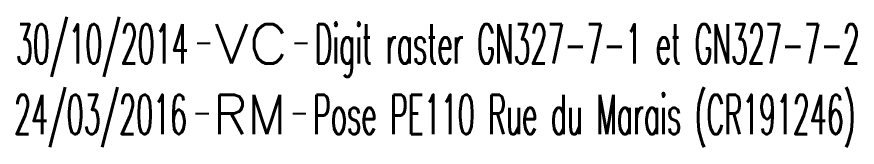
# Model space of a CAD drawing. Header units: millimetres. Extents: x 100882 to 102000, y 121995 to 123000.
# Drawn here: x 101440.72 to 101472.63, y 122984.89 to 122989.86 of the extents above; entities that cross this region are included whole.
import ezdxf
from ezdxf.enums import TextEntityAlignment as Align

# ---------------------------------------------------------------- set-up
doc = ezdxf.new("R2010")
doc.units = ezdxf.units.MM
doc.layers.get('0').update_dxf_attribs({"linetype": 'CONTINUOUS'})
doc.layers.add('L_910', color=7, linetype='CONTINUOUS')
doc.styles.get("Standard").update_dxf_attribs({"font": 'romans.shx', "width": 0.85})

# ---------------------------------------------------------------- blocks, each defined once
blk = doc.blocks.new('GIS_MODF')
at = {"color": 0, "linetype": 'Continuous', "flags": 128}
for points in [[(-2.176, -0.014), (-1.676, -0.014)], [(1.519, -0.014), (2.019, -0.014)]]:
    blk.add_lwpolyline(points, dxfattribs=at)
at = {"color": 0, "linetype": 'Continuous', "width": 0.5}
blk.add_attdef('DATE', text='', height=1.5, dxfattribs=at).set_placement((-2.502, -0.798), align=Align.RIGHT)
at = {"color": 0, "linetype": 'Continuous', "width": 1.771291}
blk.add_attdef('USER', text='', height=1.5, dxfattribs=at).set_placement((-1.507, -0.798), (1.276, -0.798), align=Align.FIT)
at = {"color": 0, "linetype": 'Continuous', "width": 0.5}
blk.add_attdef('DESC', (2.289, -0.798), '', height=1.5, dxfattribs=at)

msp = doc.modelspace()

# ---------------------------------------------------------------- block references
at = {"layer": 'L_910'}
ref = msp.add_blockref('GIS_MODF', (101449.742, 122988.869), dxfattribs=at)
ref.add_attrib('DATE', '30/10/2014', dxfattribs={"layer": '0', "color": 0, "linetype": 'Continuous', "height": 1.5, "width": 0.5}).set_placement((101447.24, 122988.071), align=Align.RIGHT)
ref.add_attrib('USER', 'VC', dxfattribs={"layer": '0', "color": 0, "linetype": 'Continuous', "height": 1.5, "width": 1.082456}).set_placement((101448.235, 122988.071), (101451.018, 122988.071), align=Align.FIT)
ref.add_attrib('DESC', 'Digit raster GN327-7-1 et GN327-7-2', (101452.031, 122988.071), dxfattribs={"layer": '0', "color": 0, "linetype": 'Continuous', "height": 1.5, "width": 0.5})
ref = msp.add_blockref('GIS_MODF', (101449.68, 122986.188), dxfattribs=at)
ref.add_attrib('DATE', '24/03/2016', dxfattribs={"layer": '0', "color": 0, "linetype": 'Continuous', "height": 1.5, "width": 0.5}).set_placement((101447.178, 122985.389), align=Align.RIGHT)
ref.add_attrib('USER', 'RM', dxfattribs={"layer": '0', "color": 0, "linetype": 'Continuous', "height": 1.5, "width": 0.950449}).set_placement((101448.173, 122985.389), (101450.956, 122985.389), align=Align.FIT)
ref.add_attrib('DESC', 'Pose PE110 Rue du Marais (CR191246)', (101451.969, 122985.389), dxfattribs={"layer": '0', "color": 0, "linetype": 'Continuous', "height": 1.5, "width": 0.5})

doc.saveas('drawing.dxf')
